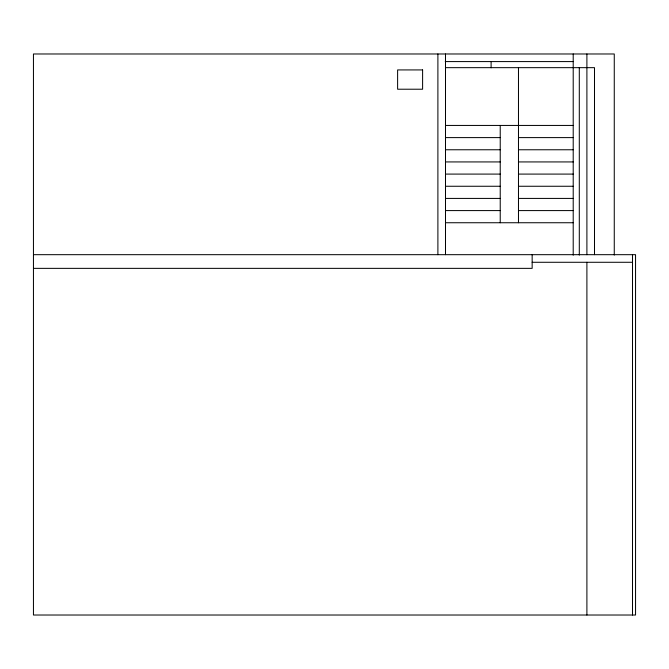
<?xml version="1.0" encoding="UTF-8"?>
<svg xmlns="http://www.w3.org/2000/svg" width="669" height="669" viewBox="0 0 669 669"><rect width="100%" height="100%" fill="white"/><g stroke="black" fill="none" stroke-linecap="round" stroke-linejoin="round"><path stroke-width="1" d="M445.236 61.581L573.208 61.581M445.495 67.661L594.498 67.661L594.498 254.68M445.495 125.438L573.208 125.438M445.495 137.605L500.228 137.605M518.475 137.605L573.208 137.605M445.495 149.764L500.228 149.764M518.475 149.764L573.208 149.764M445.495 161.931L500.228 161.931M518.475 161.931L573.208 161.931M445.495 174.091L500.228 174.091M518.475 174.091L573.208 174.091M445.495 186.258L500.228 186.258M518.475 186.258L573.208 186.258M445.495 198.417L500.228 198.417M518.475 198.417L573.208 198.417M445.495 210.584L500.228 210.584M518.475 210.584L573.208 210.584M445.495 222.744L573.208 222.744M33.45 254.68L635.55 254.68L635.55 615.02L33.45 615.02L33.45 53.98L614.267 53.98L614.267 255.073M532.156 262.281L632.506 262.281M33.45 268.361L532.156 268.361L532.156 254.68M632.506 254.58L632.506 615.02M586.897 53.98L586.897 254.68M586.897 262.281L586.897 615.02M579.295 67.661L579.295 255.106M573.208 53.98L573.208 255.182M518.475 67.661L518.475 222.744M500.228 125.438L500.228 222.744M491.105 61.581L491.105 67.812M445.495 53.98L445.495 254.68M437.894 53.98L437.894 254.68M422.607 69.927L397.612 69.927L397.612 89.22L422.607 89.22L422.607 69.927"/></g></svg>
